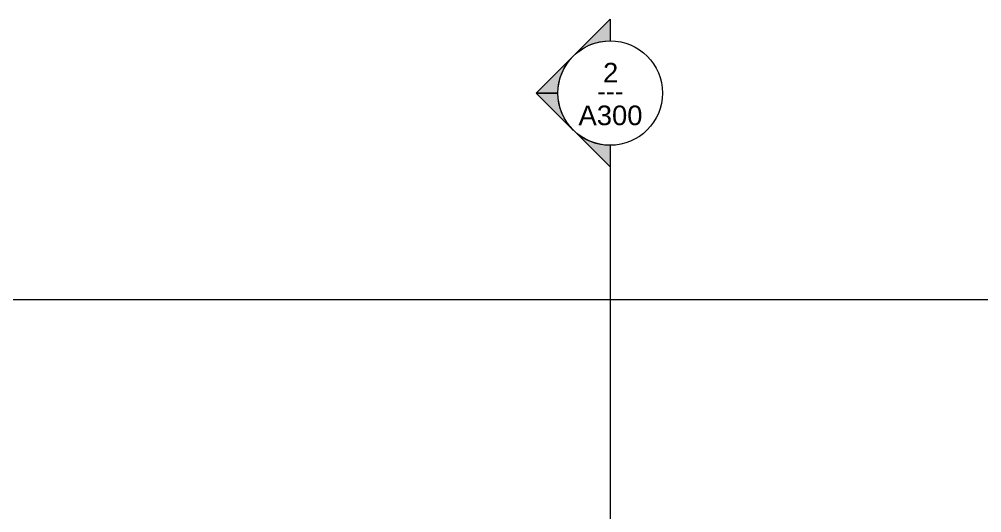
# Model space of a CAD drawing. Header units: inches. Extents: x 9594 to 15314, y -314 to 660.
# Drawn here: x 9907 to 10348.6, y 429.1 to 655.8 of the extents above; entities that cross this region are included whole.
import ezdxf

# ---------------------------------------------------------------- set-up
doc = ezdxf.new("R2010")
doc.units = ezdxf.units.IN
doc.header["$MEASUREMENT"] = 0
doc.linetypes.add('Aligning Line 1_8_', pattern=[0.25, 0.125, -0.125])
for name, color, linetype, lineweight in [('0-1', 7, 'Continuous', 5), ('G-ANNO-SYMB', 111, 'Aligning Line 1_8_', 9), ('G-ANNO-SYMB-1', 147, 'Aligning Line 1_8_', 9), ('G-ANNO-SYMB-2', 111, 'Continuous', 9)]:
    doc.layers.add(name, color=color, linetype=linetype, lineweight=lineweight)
doc.styles.add('Arial', font='arial.ttf', dxfattribs={"height": 9})
doc.styles.add('Century Gothic', font='ufonts.com_century-gothic.ttf', dxfattribs={"height": 9})

# ---------------------------------------------------------------- blocks, each defined once
blk = doc.blocks.new('CTR - 1st Phase -Stairs _ Elevators_rvt-1-BUILDING SECTION - EAST_WEST - LOOKING SOUTH2')
at = {"layer": 'G-ANNO-SYMB-1'}
blk.add_line((12446.61, 526.95), (9706.24, 526.95), dxfattribs=at)
blk = doc.blocks.new('Section - Section Head - Filled-22785-BUILDING SECTION - EAST_WEST - LOOKING SOUTH2')
at = {"layer": 'G-ANNO-SYMB-2'}
h = blk.add_hatch(color=256, dxfattribs=at)
edge = h.paths.add_edge_path(flags=0)
edge.add_line((10162.08, -192.29), (10178.19, -176.19))
edge.add_line((10178.19, -176.19), (10178.19, -186.1))
edge.add_arc((10178.19, -210.13), 24.03, 90, 132.0784)
h = blk.add_hatch(color=256, dxfattribs=at)
edge = h.paths.add_edge_path(flags=0)
edge.add_arc((10178.19, -210.13), 24, 135, 180)
edge.add_line((10154.19, -210.13), (10144.25, -210.13))
edge.add_line((10144.25, -210.13), (10161.22, -193.16))
h = blk.add_hatch(color=256, dxfattribs=at)
edge = h.paths.add_edge_path(flags=0)
edge.add_line((10161.22, -227.1), (10144.25, -210.13))
edge.add_line((10144.25, -210.13), (10154.19, -210.13))
edge.add_arc((10178.19, -210.13), 24, 180, 225)
h = blk.add_hatch(color=256, dxfattribs=at)
edge = h.paths.add_edge_path(flags=0)
edge.add_arc((10178.19, -210.13), 24.03, 227.9216, 270)
edge.add_line((10178.19, -234.16), (10178.19, -244.07))
edge.add_line((10178.19, -244.07), (10162.08, -227.96))
for p, q in [((10178.19, -176.19), (10162.08, -192.29)), ((10178.19, -186.1), (10178.19, -176.19)), ((10161.22, -193.16), (10144.25, -210.13)), ((10154.19, -210.13), (10144.25, -210.13)), ((10144.25, -210.13), (10161.22, -227.1)), ((10144.25, -210.13), (10154.19, -210.13)), ((10162.08, -227.96), (10178.19, -244.07)), ((10178.19, -244.07), (10178.19, -234.16))]:
    blk.add_line(p, q, dxfattribs=at)
for centre, radius, start, end in [((10178.19, -210.16), 24, 90, 270), ((10178.19, -210.13), 24.03, 90, 132.0784), ((10178.19, -210.16), 24, 270, 90), ((10178.19, -210.13), 24, 135, 180), ((10178.19, -210.13), 24, 180, 225), ((10178.19, -210.13), 24.03, 227.9216, 270)]:
    blk.add_arc(centre, radius, start, end, dxfattribs=at)

msp = doc.modelspace()

# ---------------------------------------------------------------- linework, layer by layer
at = {"layer": 'G-ANNO-SYMB'}
for p, q in [((12446.61, 526.95), (9706.24, 526.95)), ((12280.06, 526.95), (9756.53, 526.95))]:
    msp.add_line(p, q, dxfattribs=at)
at = {"layer": 'G-ANNO-SYMB-2'}
msp.add_line((10178.19, 597.88), (10178.19, -186.13), dxfattribs=at)

# ---------------------------------------------------------------- block references
at = {"layer": '0-1'}
msp.add_blockref('CTR - 1st Phase -Stairs _ Elevators_rvt-1-BUILDING SECTION - EAST_WEST - LOOKING SOUTH2', (0, 0), dxfattribs=at)
at = {"layer": 'G-ANNO-SYMB-2', "extrusion": (0, 0, -1), "rotation": 180}
msp.add_blockref('Section - Section Head - Filled-22785-BUILDING SECTION - EAST_WEST - LOOKING SOUTH2', (0, 411.76), dxfattribs=at)

# ---------------------------------------------------------------- texts
at = {"layer": 'G-ANNO-SYMB-2', "char_height": 9, "attachment_point": 1}
for s, insert, width, style in [('2', (10174.87, 635.79), 8.484, 'Arial'), ('---', (10172.22, 627.29), 15.453, 'Century Gothic'), ('A300', (10163.62, 616.16), 35.754, 'Arial')]:
    msp.add_mtext(s, dxfattribs=dict(at, insert=insert, width=width, style=style))

doc.saveas('drawing.dxf')
